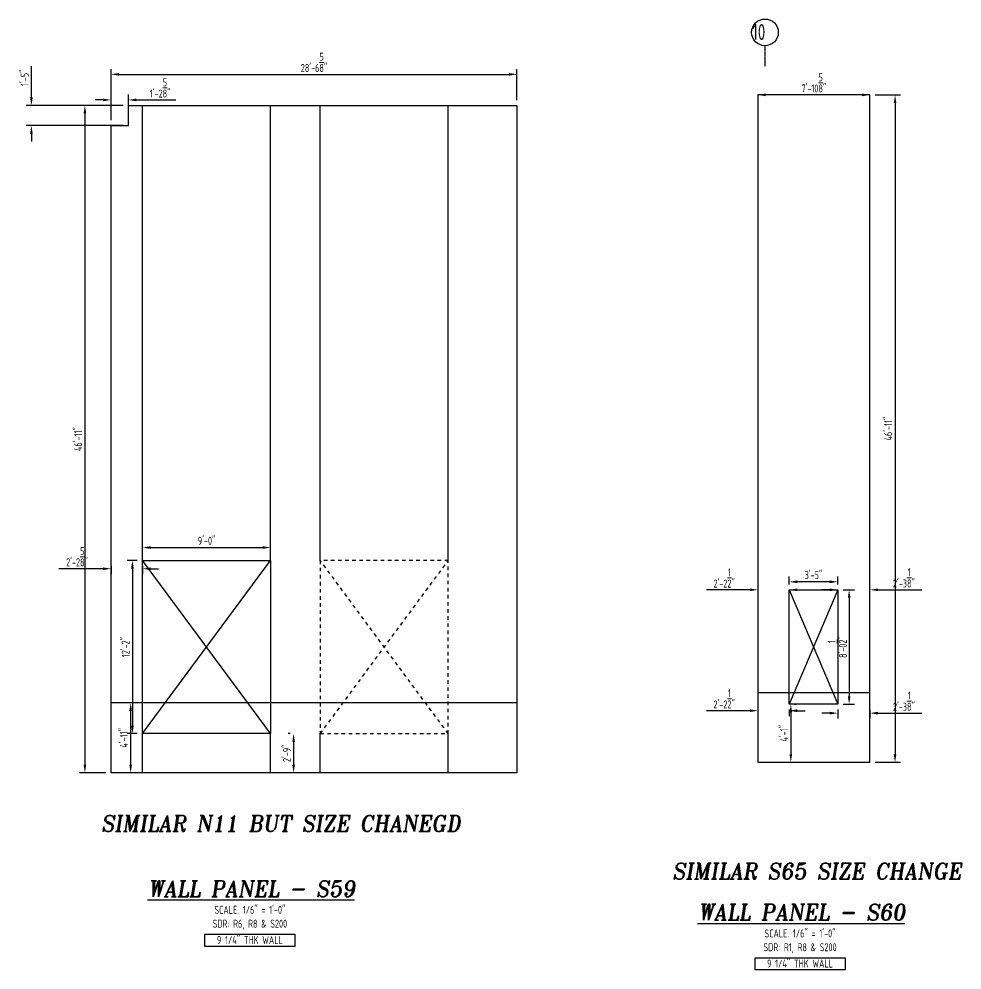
# Model space of a CAD drawing. Header units: inches. Extents: x -3675 to 38568, y -2433 to 4174.
# Drawn here: x 22817 to 23613, y 1144 to 1946 of the extents above; entities that cross this region are included whole.
import ezdxf
from ezdxf.enums import TextEntityAlignment as Align

# ---------------------------------------------------------------- set-up
doc = ezdxf.new("R2010")
doc.units = ezdxf.units.IN
doc.header["$MEASUREMENT"] = 0
doc.linetypes.add('HIDDEN', pattern=[6, 3, -3])
doc.linetypes.add('PHANTOM', pattern=[2.5, 1.25, -0.25, 0.25, -0.25, 0.25, -0.25])
doc.layers.get('0').update_dxf_attribs({"linetype": 'CONTINUOUS'})
doc.layers.get('Defpoints').update_dxf_attribs({"linetype": 'CONTINUOUS'})
for name, color, linetype in [('0-25', 7, 'CONTINUOUS'), ('0-35', 3, 'CONTINUOUS'), ('0-35TEXT', 3, 'CONTINUOUS'), ('0-50', 10, 'CONTINUOUS'), ('GRID', 8, 'PHANTOM'), ('Hatch', 253, 'CONTINUOUS'), ('hidden', 7, 'HIDDEN')]:
    doc.layers.add(name, color=color, linetype=linetype)
doc.layers.add('COVER', color=6, linetype='CONTINUOUS', lineweight=0, plot=False)
doc.styles.add('AR', font='ARCHQUIK.shx', dxfattribs={"width": 0.8})
doc.styles.add('ROMANT', font='romant')
doc.dimstyles.new('CADS_DIM_48', dxfattribs={"dimscale": 48, "dimtxt": 0.09375, "dimasz": 0.09375, "dimexe": 0.0625, "dimexo": 0.0625, "dimgap": 0.09375, "dimtad": 0, "dimtih": 1, "dimtoh": 1, "dimzin": 1, "dimdsep": 46, "dimlunit": 4, "dimtxsty": 'AR', "dimblk": 'CLOSED', "dimcen": 0.1875, "dimadec": 0, "dimazin": 0, "dimtfac": 1, "dimtofl": 0, "dimtmove": 0, "dimatfit": 1, "dimldrblk": 'DOTBLANK', "dimfxl": 1, "dimtzin": 0, "dimarcsym": 0})

# ---------------------------------------------------------------- blocks, each defined once
blk = doc.blocks.new('*D316')
at = {"layer": 'COVER', "color": 0, "lineweight": -2, "transparency": 16777216}
for p, q in [((23440.91, 1886.32), (23440.91, 1886.39)), ((23535.54, 1886.32), (23535.54, 1886.39)), ((23528.79, 1881.89), (23447.66, 1881.89))]:
    blk.add_line(p, q, dxfattribs=at)
at = {"layer": 'COVER', "color": 0, "transparency": 16777216}
for points in [[(23447.66, 1883.01), (23447.66, 1880.76), (23440.91, 1881.89)], [(23528.79, 1883.01), (23528.79, 1880.76), (23535.54, 1881.89)]]:
    blk.add_solid(points, dxfattribs=at)
at = {"layer": 'Defpoints', "color": 0, "transparency": 16777216}
for p in [(23440.91, 1881.89), (23440.91, 1881.82), (23535.54, 1881.82)]:
    blk.add_point(p, dxfattribs=at)
at = {"layer": 'COVER', "color": 0, "transparency": 16777216, "insert": (23488.22, 1892.01), "char_height": 6.75, "attachment_point": 5, "style": 'AR'}
blk.add_mtext('7\'-10{\\H1.000000x;\\S5/8;}"', dxfattribs=at)
blk = doc.blocks.new('_DotBlank')
at = {"layer": '0-35', "color": 0, "lineweight": -2}
blk.add_line((-0.5, 0), (-1, 0), dxfattribs=at)
blk.add_circle((0, 0), 0.5, dxfattribs=at)
blk = doc.blocks.new('*D317')
at = {"layer": 'COVER', "color": 0, "lineweight": -2, "transparency": 16777216}
for p, q in [((23540.04, 1881.82), (23561.25, 1881.82)), ((23556.75, 1875.07), (23556.75, 1325.57)), ((23540.04, 1318.82), (23561.25, 1318.82))]:
    blk.add_line(p, q, dxfattribs=at)
at = {"layer": 'COVER', "color": 0, "transparency": 16777216}
for points in [[(23555.63, 1875.07), (23557.88, 1875.07), (23556.75, 1881.82)], [(23555.63, 1325.57), (23557.88, 1325.57), (23556.75, 1318.82)]]:
    blk.add_solid(points, dxfattribs=at)
at = {"layer": 'Defpoints', "color": 0, "transparency": 16777216}
for p in [(23535.54, 1881.82), (23535.54, 1318.82), (23556.75, 1318.82)]:
    blk.add_point(p, dxfattribs=at)
at = {"layer": 'COVER', "color": 0, "transparency": 16777216, "insert": (23551.01, 1600.32), "char_height": 6.75, "attachment_point": 5, "rotation": 90, "style": 'AR'}
blk.add_mtext('46\'-11"', dxfattribs=at)
blk = doc.blocks.new('*D318')
at = {"layer": 'COVER', "color": 0, "lineweight": -2, "transparency": 16777216}
for p, q in [((23512.91, 1464.32), (23522.51, 1464.32)), ((23518.01, 1457.57), (23518.01, 1374.57)), ((23512.91, 1367.82), (23522.51, 1367.82))]:
    blk.add_line(p, q, dxfattribs=at)
at = {"layer": 'COVER', "color": 0, "transparency": 16777216}
for points in [[(23516.89, 1457.57), (23519.14, 1457.57), (23518.01, 1464.32)], [(23516.89, 1374.57), (23519.14, 1374.57), (23518.01, 1367.82)]]:
    blk.add_solid(points, dxfattribs=at)
at = {"layer": 'Defpoints', "color": 0, "transparency": 16777216}
for p in [(23508.41, 1464.32), (23508.41, 1367.82), (23518.01, 1367.82)]:
    blk.add_point(p, dxfattribs=at)
at = {"layer": 'COVER', "color": 0, "transparency": 16777216, "insert": (23508, 1416.07), "char_height": 6.75, "attachment_point": 5, "rotation": 90, "style": 'AR'}
blk.add_mtext('8\'-0{\\H1.000000x;\\S1/2;}"', dxfattribs=at)
blk = doc.blocks.new('*D319')
at = {"layer": 'COVER', "color": 0, "lineweight": -2, "transparency": 16777216}
for p, q in [((23467.41, 1468.82), (23467.41, 1475.58)), ((23501.66, 1471.08), (23474.16, 1471.08)), ((23508.41, 1468.82), (23508.41, 1475.58))]:
    blk.add_line(p, q, dxfattribs=at)
at = {"layer": 'COVER', "color": 0, "transparency": 16777216}
for points in [[(23474.16, 1472.2), (23474.16, 1469.95), (23467.41, 1471.08)], [(23501.66, 1472.2), (23501.66, 1469.95), (23508.41, 1471.08)]]:
    blk.add_solid(points, dxfattribs=at)
at = {"layer": 'Defpoints', "color": 0, "transparency": 16777216}
for p in [(23467.41, 1471.08), (23467.41, 1464.32), (23508.41, 1464.32)]:
    blk.add_point(p, dxfattribs=at)
at = {"layer": 'COVER', "color": 0, "transparency": 16777216, "insert": (23487.91, 1476.82), "char_height": 6.75, "attachment_point": 5, "style": 'AR'}
blk.add_mtext('3\'-5"', dxfattribs=at)
blk = doc.blocks.new('*D320')
at = {"layer": 'COVER', "color": 0, "lineweight": -2, "transparency": 16777216}
for p, q in [((23501.66, 1360.29), (23494.91, 1360.29)), ((23508.41, 1363.32), (23508.41, 1355.79)), ((23535.54, 1363.32), (23535.54, 1355.79)), ((23542.29, 1360.29), (23579.42, 1360.29))]:
    blk.add_line(p, q, dxfattribs=at)
at = {"layer": 'COVER', "color": 0, "transparency": 16777216}
for points in [[(23501.66, 1361.42), (23501.66, 1359.17), (23508.41, 1360.29)], [(23542.29, 1361.42), (23542.29, 1359.17), (23535.54, 1360.29)]]:
    blk.add_solid(points, dxfattribs=at)
at = {"layer": 'Defpoints', "color": 0, "transparency": 16777216}
for p in [(23508.41, 1367.82), (23535.54, 1367.82), (23535.54, 1360.29)]:
    blk.add_point(p, dxfattribs=at)
at = {"layer": 'COVER', "color": 0, "transparency": 16777216, "insert": (23564.23, 1370.42), "char_height": 6.75, "attachment_point": 5, "style": 'AR'}
blk.add_mtext('2\'-3{\\H1.000000x;\\S1/8;}"', dxfattribs=at)
blk = doc.blocks.new('*D321')
at = {"layer": 'COVER', "color": 0, "lineweight": -2, "transparency": 16777216}
for p, q in [((23434.16, 1362.35), (23397.59, 1362.35)), ((23440.91, 1363.32), (23440.91, 1357.85)), ((23467.41, 1363.32), (23467.41, 1357.85)), ((23474.16, 1362.35), (23480.91, 1362.35))]:
    blk.add_line(p, q, dxfattribs=at)
at = {"layer": 'COVER', "color": 0, "transparency": 16777216}
for points in [[(23434.16, 1363.48), (23434.16, 1361.23), (23440.91, 1362.35)], [(23474.16, 1363.48), (23474.16, 1361.23), (23467.41, 1362.35)]]:
    blk.add_solid(points, dxfattribs=at)
at = {"layer": 'Defpoints', "color": 0, "transparency": 16777216}
for p in [(23440.91, 1367.82), (23467.41, 1367.82), (23440.91, 1362.35)]:
    blk.add_point(p, dxfattribs=at)
at = {"layer": 'COVER', "color": 0, "transparency": 16777216, "insert": (23412.5, 1372.36), "char_height": 6.75, "attachment_point": 5, "style": 'AR'}
blk.add_mtext('2\'-2{\\H1.000000x;\\S1/2;}"', dxfattribs=at)
blk = doc.blocks.new('*D322')
at = {"layer": 'COVER', "color": 0, "lineweight": -2, "transparency": 16777216}
for p, q in [((23471.91, 1367.82), (23473.25, 1367.82)), ((23468.75, 1361.07), (23468.75, 1325.57)), ((23471.91, 1318.82), (23473.25, 1318.82))]:
    blk.add_line(p, q, dxfattribs=at)
at = {"layer": 'COVER', "color": 0, "transparency": 16777216}
for points in [[(23467.63, 1361.07), (23469.88, 1361.07), (23468.75, 1367.82)], [(23467.63, 1325.57), (23469.88, 1325.57), (23468.75, 1318.82)]]:
    blk.add_solid(points, dxfattribs=at)
at = {"layer": 'Defpoints', "color": 0, "transparency": 16777216}
for p in [(23467.41, 1367.82), (23467.41, 1318.82), (23468.75, 1318.82)]:
    blk.add_point(p, dxfattribs=at)
at = {"layer": 'COVER', "color": 0, "transparency": 16777216, "insert": (23463.01, 1343.32), "char_height": 6.75, "attachment_point": 5, "rotation": 90, "style": 'AR'}
blk.add_mtext('4\'-1"', dxfattribs=at)
blk = doc.blocks.new('*D323')
at = {"layer": 'COVER', "color": 0, "lineweight": -2, "transparency": 16777216}
for p, q in [((23434.16, 1464.32), (23397.59, 1464.32)), ((23474.16, 1464.32), (23480.91, 1464.32))]:
    blk.add_line(p, q, dxfattribs=at)
at = {"layer": 'COVER', "color": 0, "transparency": 16777216}
for points in [[(23434.16, 1465.44), (23434.16, 1463.19), (23440.91, 1464.32)], [(23474.16, 1465.44), (23474.16, 1463.19), (23467.41, 1464.32)]]:
    blk.add_solid(points, dxfattribs=at)
at = {"layer": 'Defpoints', "color": 0, "transparency": 16777216}
for p in [(23440.91, 1464.32), (23440.91, 1464.32), (23467.41, 1464.32)]:
    blk.add_point(p, dxfattribs=at)
at = {"layer": 'COVER', "color": 0, "transparency": 16777216, "insert": (23412.5, 1474.33), "char_height": 6.75, "attachment_point": 5, "style": 'AR'}
blk.add_mtext('2\'-2{\\H1.000000x;\\S1/2;}"', dxfattribs=at)
blk = doc.blocks.new('*D324')
at = {"layer": 'COVER', "color": 0, "lineweight": -2, "transparency": 16777216}
for p, q in [((23501.66, 1464.32), (23494.91, 1464.32)), ((23542.29, 1464.32), (23579.42, 1464.32))]:
    blk.add_line(p, q, dxfattribs=at)
at = {"layer": 'COVER', "color": 0, "transparency": 16777216}
for points in [[(23501.66, 1465.44), (23501.66, 1463.19), (23508.41, 1464.32)], [(23542.29, 1465.44), (23542.29, 1463.19), (23535.54, 1464.32)]]:
    blk.add_solid(points, dxfattribs=at)
at = {"layer": 'Defpoints', "color": 0, "transparency": 16777216}
for p in [(23508.41, 1464.32), (23535.54, 1464.32), (23535.54, 1464.32)]:
    blk.add_point(p, dxfattribs=at)
at = {"layer": 'COVER', "color": 0, "transparency": 16777216, "insert": (23564.23, 1474.44), "char_height": 6.75, "attachment_point": 5, "style": 'AR'}
blk.add_mtext('2\'-3{\\H1.000000x;\\S1/8;}"', dxfattribs=at)
blk = doc.blocks.new('*D334')
at = {"layer": 'COVER', "color": 0, "lineweight": -2, "transparency": 16777216}
for p, q in [((22888.18, 1877.62), (22881.43, 1877.62)), ((22894.93, 1860.47), (22894.93, 1882.12)), ((22909.56, 1860.47), (22909.56, 1882.12)), ((22916.31, 1877.62), (22949.72, 1877.62))]:
    blk.add_line(p, q, dxfattribs=at)
at = {"layer": 'COVER', "color": 0, "transparency": 16777216}
for points in [[(22888.18, 1878.75), (22888.18, 1876.5), (22894.93, 1877.62)], [(22916.31, 1878.75), (22916.31, 1876.5), (22909.56, 1877.62)]]:
    blk.add_solid(points, dxfattribs=at)
at = {"layer": 'Defpoints', "color": 0, "transparency": 16777216}
for p in [(22909.56, 1877.62), (22894.93, 1855.97), (22909.56, 1855.97)]:
    blk.add_point(p, dxfattribs=at)
at = {"layer": 'COVER', "color": 0, "transparency": 16777216, "insert": (22936.39, 1887.75), "char_height": 6.75, "attachment_point": 5, "style": 'AR'}
blk.add_mtext('1\'-2{\\H1.000000x;\\S5/8;}"', dxfattribs=at)
blk = doc.blocks.new('*D335')
at = {"layer": 'COVER', "color": 0, "lineweight": -2, "transparency": 16777216}
for p, q in [((22827.65, 1879.72), (22827.65, 1906.24)), ((22905.06, 1872.97), (22823.15, 1872.97)), ((22905.06, 1855.97), (22823.15, 1855.97)), ((22827.65, 1849.22), (22827.65, 1842.47))]:
    blk.add_line(p, q, dxfattribs=at)
at = {"layer": 'COVER', "color": 0, "transparency": 16777216}
for points in [[(22826.53, 1879.72), (22828.78, 1879.72), (22827.65, 1872.97)], [(22826.53, 1849.22), (22828.78, 1849.22), (22827.65, 1855.97)]]:
    blk.add_solid(points, dxfattribs=at)
at = {"layer": 'Defpoints', "color": 0, "transparency": 16777216}
for p in [(22827.65, 1872.97), (22909.56, 1872.97), (22909.56, 1855.97)]:
    blk.add_point(p, dxfattribs=at)
at = {"layer": 'COVER', "color": 0, "transparency": 16777216, "insert": (22821.91, 1896.36), "char_height": 6.75, "attachment_point": 5, "rotation": 90, "style": 'AR'}
blk.add_mtext('1\'-5"', dxfattribs=at)
blk = doc.blocks.new('*D336')
at = {"layer": 'COVER', "color": 0, "lineweight": -2, "transparency": 16777216}
for p, q in [((22894.93, 1860.47), (22894.93, 1903.72)), ((23237.56, 1877.47), (23237.56, 1903.72)), ((22901.68, 1899.22), (23230.81, 1899.22))]:
    blk.add_line(p, q, dxfattribs=at)
at = {"layer": 'COVER', "color": 0, "transparency": 16777216}
for points in [[(22901.68, 1900.34), (22901.68, 1898.09), (22894.93, 1899.22)], [(23230.81, 1900.34), (23230.81, 1898.09), (23237.56, 1899.22)]]:
    blk.add_solid(points, dxfattribs=at)
at = {"layer": 'Defpoints', "color": 0, "transparency": 16777216}
for p in [(23237.56, 1899.22), (23237.56, 1872.97), (22894.93, 1855.97)]:
    blk.add_point(p, dxfattribs=at)
at = {"layer": 'COVER', "color": 0, "transparency": 16777216, "insert": (23066.25, 1909.34), "char_height": 6.75, "attachment_point": 5, "style": 'AR'}
blk.add_mtext('28\'-6{\\H1.000000x;\\S5/8;}"', dxfattribs=at)
blk = doc.blocks.new('*D337')
at = {"layer": 'COVER', "color": 0, "lineweight": -2, "transparency": 16777216}
for p, q in [((22905.06, 1872.97), (22868.33, 1872.97)), ((22872.83, 1866.22), (22872.83, 1316.72)), ((22890.43, 1309.97), (22868.33, 1309.97))]:
    blk.add_line(p, q, dxfattribs=at)
at = {"layer": 'COVER', "color": 0, "transparency": 16777216}
for points in [[(22871.7, 1866.22), (22873.95, 1866.22), (22872.83, 1872.97)], [(22871.7, 1316.72), (22873.95, 1316.72), (22872.83, 1309.97)]]:
    blk.add_solid(points, dxfattribs=at)
at = {"layer": 'Defpoints', "color": 0, "transparency": 16777216}
for p in [(22909.56, 1872.97), (22872.83, 1309.97), (22894.93, 1309.97)]:
    blk.add_point(p, dxfattribs=at)
at = {"layer": 'COVER', "color": 0, "transparency": 16777216, "insert": (22867.08, 1591.47), "char_height": 6.75, "attachment_point": 5, "rotation": 90, "style": 'AR'}
blk.add_mtext('46\'-11"', dxfattribs=at)
blk = doc.blocks.new('*D338')
at = {"layer": 'COVER', "color": 0, "lineweight": -2, "transparency": 16777216}
for p, q in [((22907.5, 1368.97), (22906.94, 1368.97)), ((22911.44, 1362.22), (22911.44, 1316.72)), ((22907.5, 1309.97), (22906.94, 1309.97))]:
    blk.add_line(p, q, dxfattribs=at)
at = {"layer": 'COVER', "color": 0, "transparency": 16777216}
for points in [[(22910.32, 1362.22), (22912.57, 1362.22), (22911.44, 1368.97)], [(22910.32, 1316.72), (22912.57, 1316.72), (22911.44, 1309.97)]]:
    blk.add_solid(points, dxfattribs=at)
at = {"layer": 'Defpoints', "color": 0, "transparency": 16777216}
for p in [(22912, 1368.97), (22911.44, 1309.97), (22912, 1309.97)]:
    blk.add_point(p, dxfattribs=at)
at = {"layer": 'COVER', "color": 0, "transparency": 16777216, "insert": (22905.7, 1339.47), "char_height": 6.75, "attachment_point": 5, "rotation": 90, "style": 'AR'}
blk.add_mtext('4\'-11"', dxfattribs=at)
blk = doc.blocks.new('*D339')
at = {"layer": 'COVER', "color": 0, "lineweight": -2, "transparency": 16777216}
for p, q in [((23045.97, 1342.97), (23044.51, 1342.97)), ((23049.01, 1336.22), (23049.01, 1316.72)), ((23045.97, 1309.97), (23044.51, 1309.97))]:
    blk.add_line(p, q, dxfattribs=at)
at = {"layer": 'COVER', "color": 0, "transparency": 16777216}
for points in [[(23047.89, 1336.22), (23050.14, 1336.22), (23049.01, 1342.97)], [(23047.89, 1316.72), (23050.14, 1316.72), (23049.01, 1309.97)]]:
    blk.add_solid(points, dxfattribs=at)
at = {"layer": 'Defpoints', "color": 0, "transparency": 16777216}
for p in [(23050.47, 1342.97), (23049.01, 1309.97), (23050.47, 1309.97)]:
    blk.add_point(p, dxfattribs=at)
at = {"layer": 'COVER', "color": 0, "transparency": 16777216, "insert": (23043.27, 1326.47), "char_height": 6.75, "attachment_point": 5, "rotation": 90, "style": 'AR'}
blk.add_mtext('2\'-9"', dxfattribs=at)
blk = doc.blocks.new('*D340')
at = {"layer": 'COVER', "color": 0, "lineweight": -2, "transparency": 16777216}
for p, q in [((22894.93, 1484.47), (22894.93, 1477.62)), ((22921.56, 1484.47), (22921.56, 1477.62)), ((22888.18, 1482.12), (22850.87, 1482.12)), ((22928.31, 1482.12), (22935.06, 1482.12))]:
    blk.add_line(p, q, dxfattribs=at)
at = {"layer": 'COVER', "color": 0, "transparency": 16777216}
for points in [[(22888.18, 1483.24), (22888.18, 1480.99), (22894.93, 1482.12)], [(22928.31, 1483.24), (22928.31, 1480.99), (22921.56, 1482.12)]]:
    blk.add_solid(points, dxfattribs=at)
at = {"layer": 'Defpoints', "color": 0, "transparency": 16777216}
for p in [(22894.93, 1488.97), (22921.56, 1488.97), (22894.93, 1482.12)]:
    blk.add_point(p, dxfattribs=at)
at = {"layer": 'COVER', "color": 0, "transparency": 16777216, "insert": (22866.15, 1492.24), "char_height": 6.75, "attachment_point": 5, "style": 'AR'}
blk.add_mtext('2\'-2{\\H1.000000x;\\S5/8;}"', dxfattribs=at)
blk = doc.blocks.new('*D341')
at = {"layer": 'COVER', "color": 0, "lineweight": -2, "transparency": 16777216}
for p, q in [((22917.06, 1488.97), (22908.43, 1488.97)), ((22912.93, 1482.22), (22912.93, 1349.72)), ((22917.06, 1342.97), (22908.43, 1342.97))]:
    blk.add_line(p, q, dxfattribs=at)
at = {"layer": 'COVER', "color": 0, "transparency": 16777216}
for points in [[(22911.81, 1482.22), (22914.06, 1482.22), (22912.93, 1488.97)], [(22911.81, 1349.72), (22914.06, 1349.72), (22912.93, 1342.97)]]:
    blk.add_solid(points, dxfattribs=at)
at = {"layer": 'Defpoints', "color": 0, "transparency": 16777216}
for p in [(22921.56, 1488.97), (22912.93, 1342.97), (22921.56, 1342.97)]:
    blk.add_point(p, dxfattribs=at)
at = {"layer": 'COVER', "color": 0, "transparency": 16777216, "insert": (22907.19, 1415.97), "char_height": 6.75, "attachment_point": 5, "rotation": 90, "style": 'AR'}
blk.add_mtext('12\'-2"', dxfattribs=at)
blk = doc.blocks.new('*D342')
at = {"layer": 'COVER', "color": 0, "lineweight": -2, "transparency": 16777216}
for p, q in [((22921.56, 1493.47), (22921.56, 1504.49)), ((23029.56, 1493.47), (23029.56, 1504.49)), ((22928.31, 1499.99), (23022.81, 1499.99))]:
    blk.add_line(p, q, dxfattribs=at)
at = {"layer": 'COVER', "color": 0, "transparency": 16777216}
for points in [[(22928.31, 1501.12), (22928.31, 1498.87), (22921.56, 1499.99)], [(23022.81, 1501.12), (23022.81, 1498.87), (23029.56, 1499.99)]]:
    blk.add_solid(points, dxfattribs=at)
at = {"layer": 'Defpoints', "color": 0, "transparency": 16777216}
for p in [(23029.56, 1499.99), (22921.56, 1488.97), (23029.56, 1488.97)]:
    blk.add_point(p, dxfattribs=at)
at = {"layer": 'COVER', "color": 0, "transparency": 16777216, "insert": (22975.56, 1505.73), "char_height": 6.75, "attachment_point": 5, "style": 'AR'}
blk.add_mtext('9\'-0"', dxfattribs=at)

msp = doc.modelspace()

# ---------------------------------------------------------------- linework, layer by layer
at = {"layer": '0-25'}
for p, q in [((22921.55964, 1342.97439), (23029.55964, 1488.97484)), ((23029.55964, 1342.97439), (22921.55964, 1488.97484))]:
    msp.add_line(p, q, dxfattribs=at)
for points in [[(23467.41016, 1464.31956), (23508.41016, 1367.81956)], [(23508.41016, 1464.31956), (23467.41016, 1367.81956)]]:
    msp.add_lwpolyline(points, dxfattribs=at)
at = {"layer": '0-35'}
for points in [[(23535.53516, 1881.81956), (23440.91016, 1881.81956), (23440.91016, 1318.81956), (23535.53516, 1318.81956)], [(22909.55964, 1872.97439), (23237.55964, 1872.97439), (23237.55964, 1309.97439), (22894.93464, 1309.97439), (22894.93464, 1855.97439), (22909.55964, 1855.97439)], [(22921.55964, 1488.97484), (23029.55964, 1488.97484), (23029.55964, 1342.97439), (22921.55964, 1342.97439)], [(23467.41016, 1464.31956), (23508.41016, 1464.31956), (23508.41016, 1367.81956), (23467.41016, 1367.81956)]]:
    msp.add_lwpolyline(points, close=True, dxfattribs=at)
at = {"layer": '0-50'}
for points in [[(22974.19538, 1173.81895), (23050.08223, 1173.81895), (23050.08223, 1163.46259), (22974.19538, 1163.46259)], [(23438.61866, 1153.94926), (23514.5055, 1153.94926), (23514.5055, 1143.5929), (23438.61866, 1143.5929)]]:
    msp.add_lwpolyline(points, close=True, dxfattribs=at)
msp.add_circle((23446.93479, 1934.64338), 11.25, dxfattribs=at)
at = {"layer": 'GRID', "lineweight": -3}
msp.add_lwpolyline([(23446.93479, 1923.39338), (23446.93479, 1906.15244)], dxfattribs=at)
at = {"layer": 'Hatch'}
for p, q in [((22921.55964, 1488.97484), (22921.55964, 1872.97439)), ((23029.55964, 1488.97484), (23029.55964, 1872.97439)), ((23071.55964, 1488.97484), (23071.55964, 1872.97439)), ((23179.55964, 1488.97484), (23179.55964, 1872.97439)), ((23440.91016, 1377.81956), (23535.53516, 1377.81956)), ((23237.55964, 1368.97439), (22894.93464, 1368.97439)), ((22921.55964, 1309.97439), (22921.55964, 1342.97439)), ((23029.55964, 1309.97439), (23029.55964, 1342.97439)), ((23071.55964, 1309.97439), (23071.55964, 1342.97439)), ((23179.55964, 1309.97439), (23179.55964, 1342.97439))]:
    msp.add_line(p, q, dxfattribs=at)
at = {"layer": 'hidden'}
for p, q in [((23179.55964, 1342.97439), (23071.55964, 1488.97484)), ((23071.55964, 1342.97439), (23179.55964, 1488.97484))]:
    msp.add_line(p, q, dxfattribs=at)
msp.add_lwpolyline([(23179.55964, 1488.97484), (23071.55964, 1488.97484), (23071.55964, 1342.97439), (23179.55964, 1342.97439)], close=True, dxfattribs=at)

# ---------------------------------------------------------------- texts
at = {"color": 7, "linetype": 'Continuous', "style": 'ROMANT', "oblique": 9, "width": 0.95}
for s, p in [('%%UWALL PANEL - S59', (23013.51068, 1205.39085)), ('%%UWALL PANEL - S60', (23477.93396, 1185.52117))]:
    msp.add_text(s, height=13.5, dxfattribs=at).set_placement(p, align=Align.CENTER)
at = {"layer": '0-35TEXT', "style": 'AR', "width": 0.8}
for s, p in [('SCALE. 1/6" = 1\'-0"', (23012.1388, 1190.94396)), ('SDR: R6, R8 & S200', (23012.1388, 1179.27577)), ('9 1/4" THK WALL', (23012.06188, 1165.48775)), ('SCALE. 1/6" = 1\'-0"', (23476.56208, 1171.07427)), ('SDR: R1, R8 & S200', (23476.56208, 1159.40608)), ('9 1/4" THK WALL', (23476.48516, 1145.61806))]:
    msp.add_text(s, height=6.7498312, dxfattribs=at).set_placement(p, align=Align.CENTER)
at = {"layer": '0-50', "style": 'AR', "width": 0.8}
msp.add_text('10', height=13.5, dxfattribs=at).set_placement((23436.31428, 1928.15692))
at = {"layer": 'COVER', "style": 'ROMANT', "oblique": 9, "width": 0.95}
for s, p in [('SIMILAR N11 BUT SIZE CHANEGD', (23038.27516, 1260.47737)), ('SIMILAR S65 SIZE CHANGE', (23490.7563, 1220.19421))]:
    msp.add_text(s, height=13.5, dxfattribs=at).set_placement(p, align=Align.CENTER)

# ---------------------------------------------------------------- dimensions: what is measured, and where the dimension line sits
at = {"layer": 'COVER'}
for base, p1, p2, picture, middle in [((23237.55964, 1899.2192), (22894.93464, 1855.97439), (23237.55964, 1872.97439), '*D336', (23066.24714, 1909.3442)), ((23029.55964, 1499.99345), (22921.55964, 1488.97484), (23029.55964, 1488.97484), '*D342', (22975.55964, 1505.73483))]:
    dim = msp.add_linear_dim(base=base, p1=p1, p2=p2, dimstyle='CADS_DIM_48', override={"dimscale": 72, "dimgap": 0.03125, "dimtad": 1, "dimtih": 0, "dimtoh": 0, "dimdec": 3, "dimtdec": 3}, dxfattribs=at)
    dim.commit()
    dim.dimension.update_dxf_attribs({"geometry": picture, "text_midpoint": middle})
for base, p1, p2, angle, picture, middle in [((22827.65431, 1872.97439), (22909.55964, 1855.97439), (22909.55964, 1872.97439), 90, '*D335', (22821.91293, 1896.35887)), ((23440.91016, 1881.88956), (23535.53516, 1881.81956), (23440.91016, 1881.81956), 180, '*D316', (23488.22266, 1892.01456)), ((23556.75495, 1318.81956), (23535.53516, 1881.81956), (23535.53516, 1318.81956), 90, '*D317', (23551.01357, 1600.31956)), ((22872.82546, 1309.97439), (22909.55964, 1872.97439), (22894.93464, 1309.97439), 90, '*D337', (22867.08408, 1591.47439)), ((22912.9325, 1342.97439), (22921.55964, 1488.97484), (22921.55964, 1342.97439), 90, '*D341', (22907.19112, 1415.97462)), ((23440.91016, 1464.31956), (23467.41016, 1464.31956), (23440.91016, 1464.31956), 180, '*D323', (23412.4981, 1474.32818)), ((23467.41016, 1471.07705), (23508.41016, 1464.31956), (23467.41016, 1464.31956), 180, '*D319', (23487.91016, 1476.81843)), ((23535.53516, 1464.31956), (23508.41016, 1464.31956), (23535.53516, 1464.31956), 180, '*D324', (23564.22654, 1474.44456)), ((23518.01297, 1367.81956), (23508.41016, 1464.31956), (23508.41016, 1367.81956), 90, '*D318', (23508.00435, 1416.06956)), ((23440.91016, 1362.35099), (23467.41016, 1367.81956), (23440.91016, 1367.81956), 180, '*D321', (23412.4981, 1372.35961)), ((23535.53516, 1360.29271), (23508.41016, 1367.81956), (23535.53516, 1367.81956), 180, '*D320', (23564.22654, 1370.41771)), ((22911.4416, 1309.97439), (22912.00062, 1368.97439), (22912.00062, 1309.97439), 90, '*D338', (22905.70022, 1339.47439)), ((23468.75297, 1318.81956), (23467.41016, 1367.81956), (23467.41016, 1318.81956), 90, '*D322', (23463.01159, 1343.31956)), ((23049.01334, 1309.97439), (23050.47479, 1342.97439), (23050.47479, 1309.97439), 90, '*D339', (23043.27196, 1326.47439))]:
    dim = msp.add_linear_dim(base=base, p1=p1, p2=p2, angle=angle, dimstyle='CADS_DIM_48', override={"dimscale": 72, "dimgap": 0.03125, "dimtad": 1, "dimtih": 0, "dimtoh": 0, "dimdec": 3, "dimtdec": 3}, dxfattribs=at)
    dim.commit()
    dim.dimension.update_dxf_attribs({"geometry": picture, "text_midpoint": middle})
for base, p1, p2, picture, middle in [((22909.55964, 1877.62187), (22894.93464, 1855.97439), (22909.55964, 1855.97439), '*D334', (22936.38895, 1877.62187)), ((22894.93464, 1482.11674), (22921.55964, 1488.97484), (22894.93464, 1488.97484), '*D340', (22866.15015, 1482.11674))]:
    dim = msp.add_linear_dim(base=base, p1=p1, p2=p2, dimstyle='CADS_DIM_48', override={"dimscale": 72, "dimgap": 0.03125, "dimtad": 1, "dimtih": 0, "dimtoh": 0, "dimdec": 3, "dimtdec": 3}, dxfattribs=at)
    dim.commit()
    dim.dimension.update_dxf_attribs({"geometry": picture, "text_midpoint": middle, "dimtype": 160})

doc.saveas('drawing.dxf')
